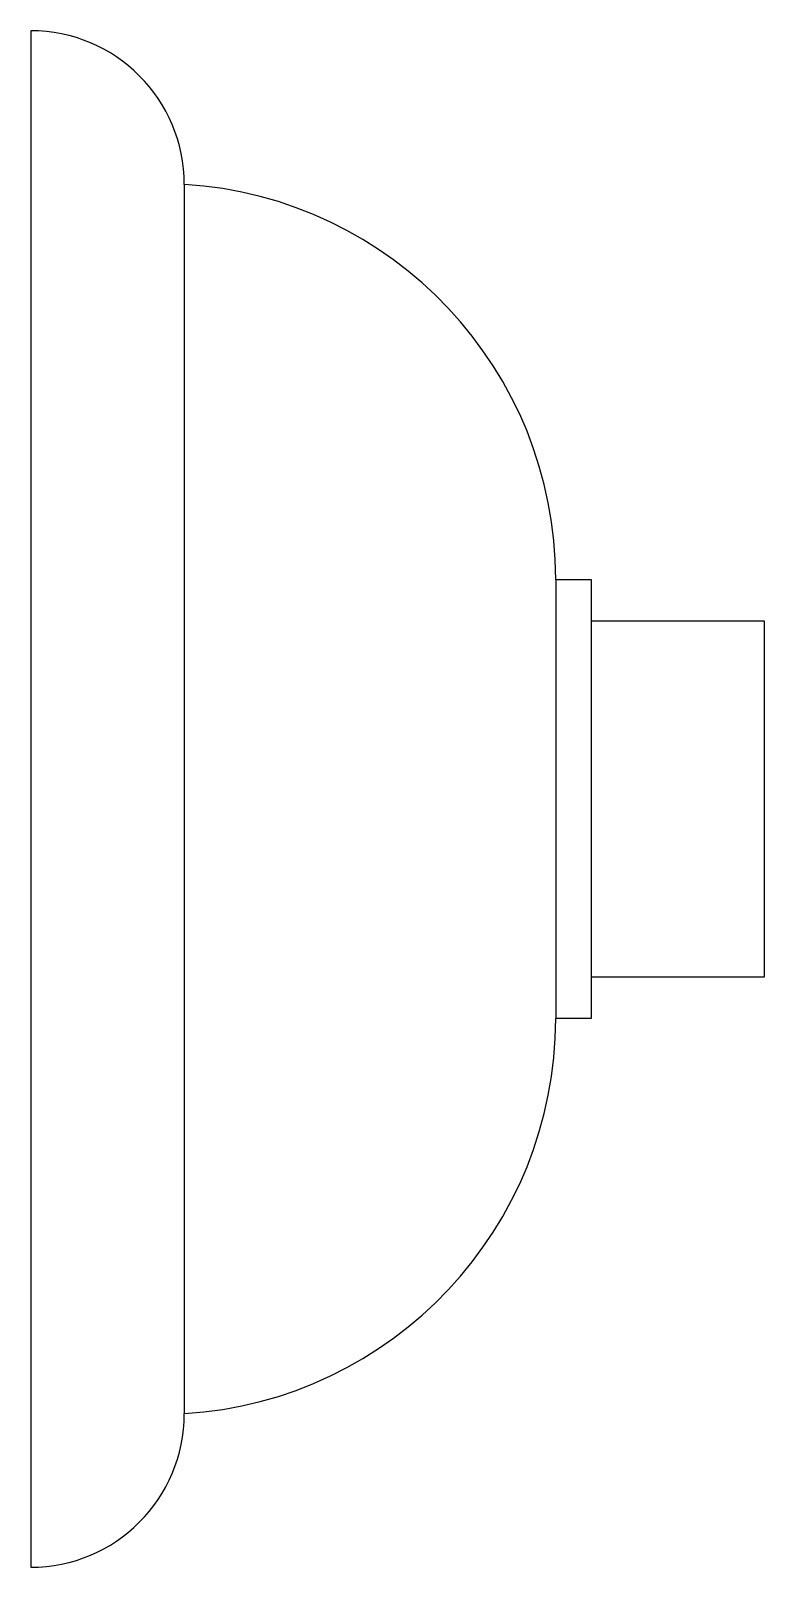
# Model space of a CAD drawing. Header units: millimetres. Extents: x -2996.522 to -2996.474, y 2920.709 to 2920.809.
import ezdxf

# ---------------------------------------------------------------- set-up
doc = ezdxf.new("R2010")
doc.units = ezdxf.units.MM
doc.header["$LTSCALE"] = 10
doc.layers.add('banheiro_acessórios', color=2, linetype='Continuous')

msp = doc.modelspace()

# ---------------------------------------------------------------- linework, layer by layer
at = {"layer": 'banheiro_acessórios'}
for p, q in [((-2996.52208, 2920.80936), (-2996.52208, 2920.70936)), ((-2996.51208, 2920.79936), (-2996.51208, 2920.71936)), ((-2996.4879, 2920.77365), (-2996.4879, 2920.74507)), ((-2996.4879, 2920.77365), (-2996.48559, 2920.77365)), ((-2996.48559, 2920.77365), (-2996.48559, 2920.74507)), ((-2996.48559, 2920.77096), (-2996.47432, 2920.77096)), ((-2996.47432, 2920.77096), (-2996.47432, 2920.74776)), ((-2996.47432, 2920.74776), (-2996.48559, 2920.74776)), ((-2996.48559, 2920.74507), (-2996.4879, 2920.74507))]:
    msp.add_line(p, q, dxfattribs=at)
for centre, radius, start, end in [((-2996.52208, 2920.79936), 0.01, 0, 90), ((-2996.51366, 2920.77365), 0.02576, 0, 86.476), ((-2996.51366, 2920.74507), 0.02576, 273.524, 360), ((-2996.52208, 2920.71936), 0.01, 270, 0)]:
    msp.add_arc(centre, radius, start, end, dxfattribs=at)

doc.saveas('drawing.dxf')
